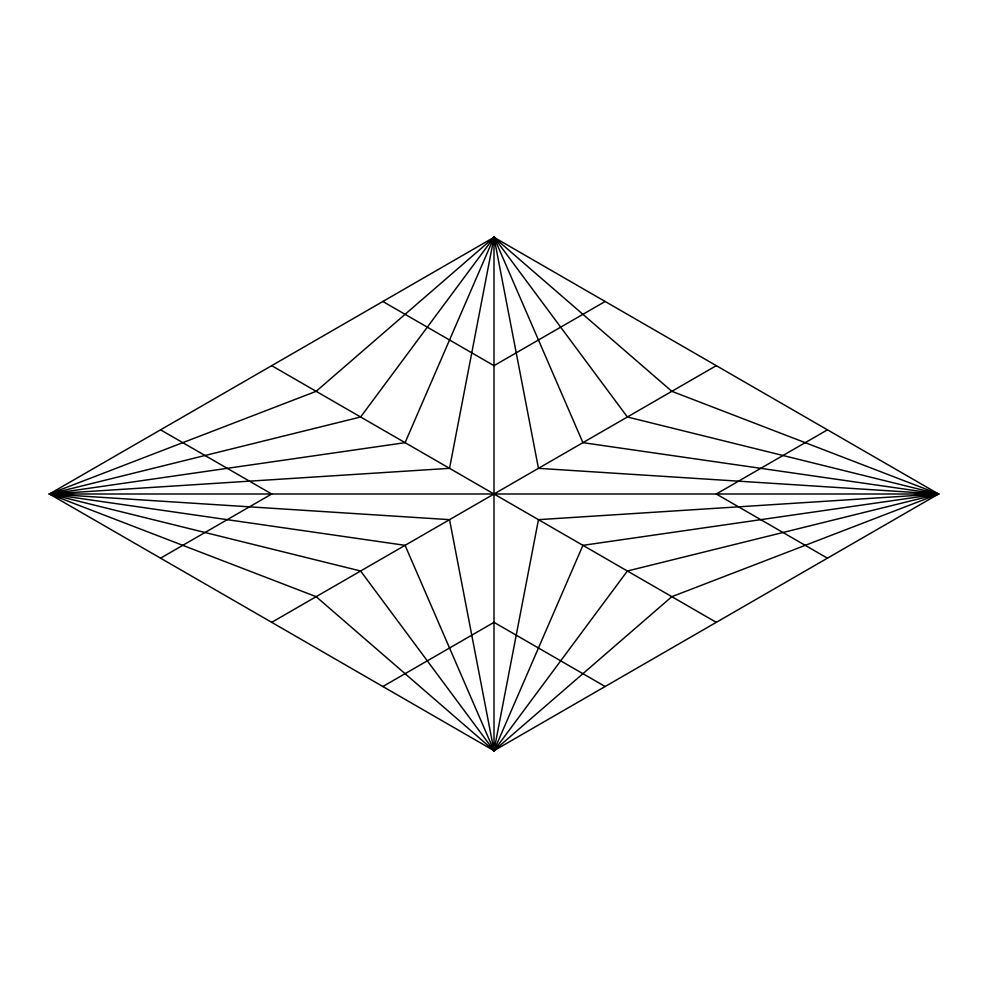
<?xml version="1.0" encoding="UTF-8"?>
<svg xmlns="http://www.w3.org/2000/svg" width="988" height="988" viewBox="0 0 988 988"><rect width="100%" height="100%" fill="white"/><g stroke="black" fill="none" stroke-linecap="round" stroke-linejoin="round"><path stroke-width="1.48" d="M494 237.318L449.54 468.337L49.4 494L494 750.682L938.6 494L494 237.318L49.4 494L316.16 596.678L494 750.682L671.84 596.678L938.6 494L671.84 391.322L494 237.318L316.16 391.322L49.4 494L360.62 571.002L494 750.682L627.38 571.002L938.6 494L627.38 416.998L494 237.318L360.62 416.998L49.4 494L405.08 545.339L494 750.682L582.92 545.339L938.6 494L582.92 442.661L494 237.318L405.08 442.661L49.4 494L449.54 519.663L494 750.682L538.46 519.663L938.6 494L538.46 468.337L494 237.318L494 750.682M160.55 558.171L271.7 494L160.55 429.829M605.15 301.488L494 365.659L382.85 301.488M271.7 622.341L716.3 365.659M382.85 686.512L494 622.341L605.15 686.512M827.45 429.829L716.3 494L827.45 558.171M49.4 494L938.6 494M271.7 365.659L716.3 622.341"/></g></svg>
